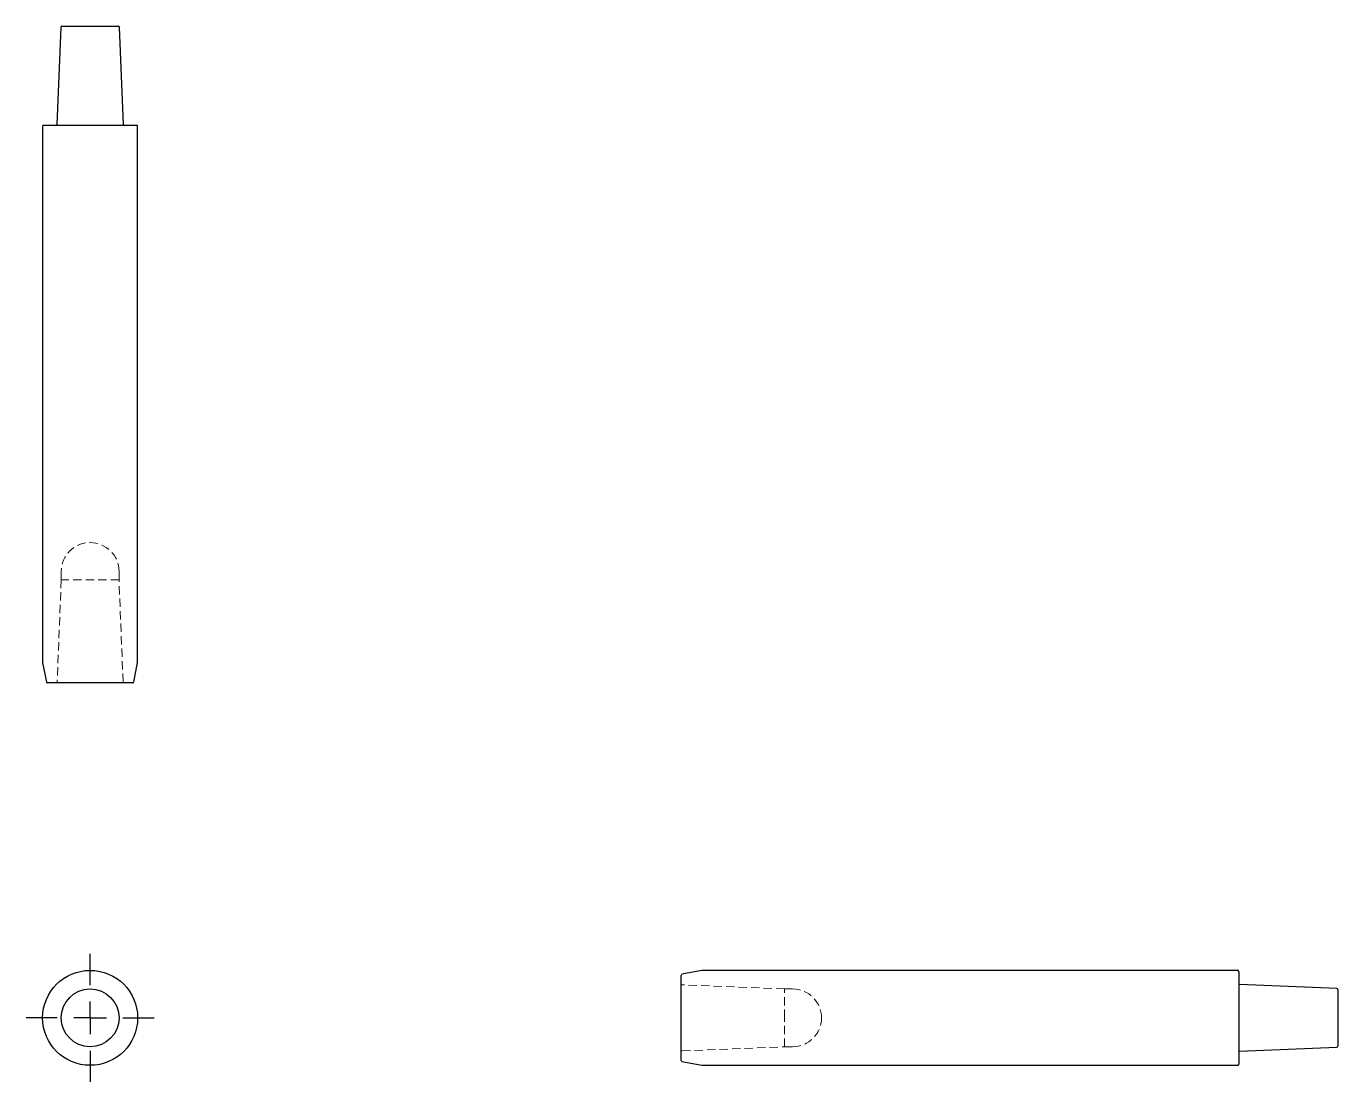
# Model space of a CAD drawing. Header units: millimetres. Extents: x 73 to 273, y 47 to 208.
import ezdxf

# ---------------------------------------------------------------- set-up
doc = ezdxf.new("R2010")
doc.units = ezdxf.units.MM
doc.linetypes.add('HIDDEN', pattern=[1.905, 1.27, -0.635])
doc.layers.add('10', color=7, linetype='Continuous')

# ---------------------------------------------------------------- blocks, each defined once
blk = doc.blocks.new('SW_CENTERMARKSYMBOL_0')
at = {"layer": '10', "color": 0}
for p, q in [((0, 5), (0, 9.73)), ((0, 0), (0, 2.5)), ((-5, 0), (-9.73, 0)), ((0, 0), (-2.5, 0)), ((0, 0), (0, -2.5)), ((0, 0), (2.5, 0)), ((5, 0), (9.73, 0)), ((0, -5), (0, -9.73))]:
    blk.add_line(p, q, dxfattribs=at)

msp = doc.modelspace()

# ---------------------------------------------------------------- linework, layer by layer
at = {"color": 7, "linetype": 'Continuous', "lineweight": 25}
for p, q in [((78.53, 207.85), (77.94, 193.06)), ((78.69, 208), (87.31, 208)), ((88.06, 193.06), (87.47, 207.85)), ((75.77, 192.75), (75.77, 111.16)), ((75.92, 192.91), (90.08, 192.91)), ((90.23, 111.16), (90.23, 192.75)), ((75.77, 111.13), (76.37, 108.13)), ((89.63, 108.13), (90.23, 111.13)), ((89.47, 108), (76.53, 108)), ((176.13, 64.23), (173.13, 63.63)), ((257.75, 64.23), (176.16, 64.23)), ((257.91, 64.08), (257.91, 57)), ((173, 57), (173, 63.47)), ((272.85, 61.47), (258.06, 62.06)), ((273, 61.31), (273, 57)), ((173, 50.53), (173, 57)), ((257.91, 57), (257.91, 49.92)), ((273, 57), (273, 52.69)), ((258.06, 51.94), (272.85, 52.53)), ((173.13, 50.37), (176.13, 49.77)), ((176.16, 49.77), (257.75, 49.77))]:
    msp.add_line(p, q, dxfattribs=at)
at = {"color": 7, "linetype": 'HIDDEN', "lineweight": 18}
for p, q in [((78.6, 124.98), (78.6, 123.72)), ((87.4, 123.72), (87.4, 124.98)), ((78.6, 123.72), (77.97, 108.15)), ((87.4, 123.72), (78.6, 123.72)), ((88.03, 108.15), (87.4, 123.72)), ((188.72, 61.4), (173.15, 62.03)), ((188.72, 57), (188.72, 61.4)), ((189.98, 61.4), (188.72, 61.4)), ((188.72, 52.6), (188.72, 57)), ((173.15, 51.97), (188.72, 52.6)), ((188.72, 52.6), (189.98, 52.6))]:
    msp.add_line(p, q, dxfattribs=at)
at = {"color": 7, "linetype": 'Continuous', "lineweight": 25}
for radius in [7.23, 4.4]:
    msp.add_circle((83, 57), radius, dxfattribs=at)
for centre, start, end in [((78.69, 207.84), 90, 177.7094), ((87.31, 207.84), 2.2906, 90), ((75.92, 192.75), 90, 180), ((77.78, 193.06), 270, 357.7094), ((88.22, 193.06), 182.2906, 270), ((90.08, 192.75), 0, 90), ((75.92, 111.16), 180, 191.3099), ((90.08, 111.16), 348.6901, 0), ((76.53, 108.16), 191.3099, 270), ((89.47, 108.16), 270, 348.6901), ((176.16, 64.08), 90, 101.3099), ((257.75, 64.08), 0, 90), ((173.16, 63.47), 101.3099, 180), ((258.06, 62.22), 180, 267.7094), ((272.84, 61.31), 0, 87.7094), ((258.06, 51.78), 92.2906, 180), ((272.84, 52.69), 272.2906, 0), ((173.16, 50.53), 180, 258.6901), ((176.16, 49.92), 258.6901, 270), ((257.75, 49.92), 270, 0)]:
    msp.add_arc(centre, 0.157, start, end, dxfattribs=at)
at = {"color": 7, "linetype": 'HIDDEN', "lineweight": 18}
for centre, radius, start, end in [((83, 124.98), 4.4, 0, 180), ((77.82, 108.16), 0.157, 270, 357.7094), ((88.18, 108.16), 0.157, 182.2906, 270), ((173.16, 62.18), 0.157, 180, 267.7094), ((189.98, 57), 4.4, 0, 90), ((189.98, 57), 4.4, 270, 0), ((173.16, 51.82), 0.157, 92.2906, 180)]:
    msp.add_arc(centre, radius, start, end, dxfattribs=at)

# ---------------------------------------------------------------- block references
at = {"layer": '10'}
msp.add_blockref('SW_CENTERMARKSYMBOL_0', (83, 57), dxfattribs=at)

doc.saveas('drawing.dxf')
